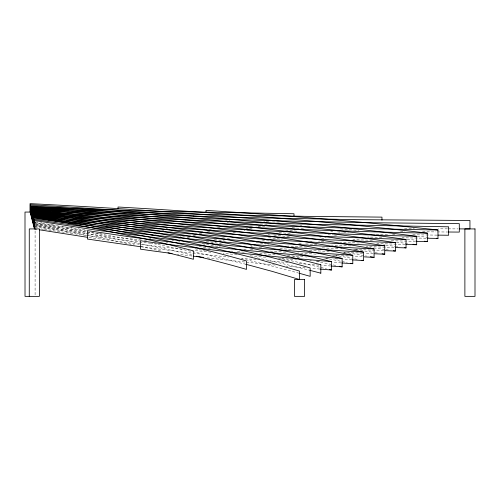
<?xml version="1.0" encoding="UTF-8"?>
<svg xmlns="http://www.w3.org/2000/svg" width="500" height="500" viewBox="0 0 500 500"><rect width="100%" height="100%" fill="white"/><g stroke="black" fill="none" stroke-linecap="round" stroke-linejoin="round"><path stroke-width="0.38" stroke-dasharray="2.5 1.88" d="M447.456 228.863L438.438 228.819M448.206 228.863L457.962 228.9M404.513 228.6L414.331 228.675M437.281 231.925L447.562 232.006M422.569 231.788L435.806 231.912M400.462 231.537L404.888 231.594M268.85 221.875L263.819 221.806M272.444 221.925L280.35 222.025M437.156 235.119L411.994 234.775M392.562 234.462L395.444 234.513M260.287 224.019L268.725 224.175M387.519 234.375L373.844 234.125M264.919 226.456L255.994 226.244M249.812 226.094L253.244 226.175M224.675 219.994L229.731 220.325M227.162 222.525L228.575 222.631M299.938 225.456L301.981 225.619M307.45 226.056L310.188 226.275M292.194 227.738L303.8 228.756M340.538 228.825L358.7 230.45M330.719 231.231L332.744 231.425M285.594 230.113L297.619 231.269M337.481 231.881L342.231 232.344M343.594 232.475L348.363 232.95M279 232.488L290.656 233.713M417.212 236.194L428.731 237.413M328.031 234.35L333.406 234.919M165.969 228.519L167.506 228.681M334.175 235L336.488 235.244M99.625 233.637L102.925 233.988M98.969 233.569L95.037 233.137L139.656 240.987M268.181 234.394L269.587 234.55M273.812 235.025L290.094 236.9M407.188 239.231L416.869 240.344M319.419 236.881L320.906 237.05M324.631 237.481L326.125 237.656M161.588 230.238L163.825 230.5M207.325 257.856L222.825 259.631A743.219 71.588 1.1 0 0 263.412 263.913A727.525 70.075 1.1 0 0 275.719 265.106M86.594 233.825L120.162 237.725A753.506 72.575 1.1 0 0 141.619 240.025M140.8 244.412L163.888 247.156A760.35 73.238 1.1 0 0 182.262 249.2M396.444 242.181L407.987 243.625M268.538 237.575L282.256 239.294M85.294 233.669L44.325 228.319A816.287 78.625 1.1 0 1 35.188 227.019M139.256 244.225L87.825 237.356M191.906 256.006L180.375 254.569M157.256 231.95L160.144 232.312M177.35 254.181L178.863 254.375M87.406 235.588L132.738 241.219A780.706 75.194 1.1 0 0 152.713 243.469L151.256 243.188M140.712 246.762L186.05 252.387A785.806 75.688 1.1 0 0 206.019 254.638A721.956 69.538 1.1 0 0 228.594 257.019M385.744 245.125L395.519 246.444M383.656 244.844L385.05 245.031M261.863 239.969L265.831 240.506M222.688 237.838L226.175 238.306M85.9 235.387L44.175 229.444M396.219 246.537L397.619 246.731M266.5 240.594L273.806 241.594M226.875 238.4L229.669 238.781M153.669 233.744L156.469 234.125M369.725 247.281L371.069 247.475M373.756 247.862L385.225 249.537M255.963 242.481L259.037 242.925M385.9 249.638L388.606 250.037M260.575 243.15L262.881 243.494M150.769 235.644L152.119 235.837M264.425 243.719L265.969 243.95M353.494 249.275L355.438 249.575M356.081 249.675L372.975 252.319M41.45 229.025L43.494 229.338M250.019 245L252.244 245.35M374.938 252.631L378.2 253.156M253.731 245.588L255.219 245.825M287.375 255.406L288.825 255.688A663.669 63.925 1.1 0 0 307.044 256.981M278.275 257.994L280.356 258.431A305.35 54.075 11.8 0 1 326.425 268.806M131.244 244.312L91.206 236.088A358.45 63.475 11.8 0 0 34.944 225.987M133.238 244.75L134.569 245.037M141.2 246.513L144.512 247.262A276.625 48.987 11.8 0 1 161.881 251.319M245.975 264.294L206.019 254.638A306.038 54.194 11.8 0 0 154.05 243.738M35.094 222.213L35.094 295.581M362.188 256.762A658.037 63.381 1.1 0 1 354.531 256.35M348.294 256.012A658.037 63.381 1.1 0 1 341.388 255.625M338.638 255.469A658.037 63.381 1.1 0 1 332.456 255.113M316.112 254.137A658.037 63.381 1.1 0 1 297.956 252.994M285.637 252.181A661.119 63.675 1.1 0 1 269.531 251.069M252.913 249.862A661.119 63.675 1.1 0 1 249.925 249.638M246.2 249.356A661.119 63.675 1.1 0 1 243.969 249.188M167.731 242.631A697.406 67.175 1.1 0 1 166.356 242.5M146.412 240.525A753.506 72.575 1.1 0 1 144.356 240.312M34.725 224.925A407.837 72.219 11.8 0 1 93.125 234.625A403.375 71.431 11.8 0 1 110.419 237.794L120.825 239.775A327.388 57.975 11.8 0 1 148.613 245.362A272.406 48.238 11.8 0 1 192.812 255.263M86.544 230.619A740.144 71.287 1.1 0 1 34.762 224.894M383.638 250.6A670.487 64.581 1.1 0 1 353.025 249.312M342.175 248.825A670.487 64.581 1.1 0 1 340.731 248.756M337.85 248.625A670.487 64.581 1.1 0 1 320.644 247.794M306.519 247.075A658.631 63.438 1.1 0 1 287.738 246.069M269.169 245.006A658.631 63.438 1.1 0 1 267.806 244.925M181.144 239.05A659.156 63.487 1.1 0 1 178.194 238.825M34.969 225.956A781.775 75.3 1.1 0 0 95.05 233.137A472.281 83.631 11.8 0 0 35.263 223.962M373.263 253.7A660.3 63.6 1.1 0 1 364.694 253.3M362.556 253.2A660.3 63.6 1.1 0 1 343.425 252.256M329.375 251.519A660.3 63.6 1.1 0 1 309.206 250.406M295.506 249.613A655.925 63.175 1.1 0 1 277.919 248.531M261.675 247.481A655.925 63.175 1.1 0 1 258.587 247.275M252.431 246.863A655.925 63.175 1.1 0 1 250.894 246.756M180.087 241.35A674.156 64.931 1.1 0 1 178.65 241.225M173.644 240.794A674.156 64.931 1.1 0 1 172.219 240.669M150.894 238.762A730.069 70.319 1.1 0 1 149.481 238.631M341.15 262.925A677.269 65.231 1.1 0 1 332.688 262.35M319.731 261.431A677.269 65.231 1.1 0 1 317.456 261.269M311.425 260.831A677.269 65.231 1.1 0 1 309.925 260.719M297.238 259.762A677.269 65.231 1.1 0 1 280.35 258.431M265.663 257.219A695.544 66.994 1.1 0 1 249.825 255.844M237.1 254.688A695.544 66.994 1.1 0 1 223.225 253.381M210.894 252.181A760.35 73.238 1.1 0 1 194.375 250.494M35.163 221.869A624.019 110.506 11.8 0 1 37.875 222.188M40.587 222.519A624.019 110.506 11.8 0 1 41.95 222.681M415.65 241.319A750.344 72.269 1.1 0 1 390.931 240.731M372.419 240.238A750.344 72.269 1.1 0 1 352.881 239.662M323.856 238.725A714.938 68.863 1.1 0 1 321.613 238.65M201.619 233.431A662.35 63.794 1.1 0 1 193.244 232.981M38.087 222.05A666.994 64.244 1.1 0 1 36.681 221.925M252.1 228.494A739.119 71.188 1.1 0 1 245.969 228.312M219.988 227.481A739.119 71.188 1.1 0 1 216.175 227.356M426.044 238.212A793.475 76.425 1.1 0 1 402.15 237.769M381.775 237.338A793.475 76.425 1.1 0 1 367.731 237.013M235.469 232.688A679.531 65.45 1.1 0 1 232.556 232.569M210.081 231.575A679.531 65.45 1.1 0 1 207.194 231.444M202.875 231.238A679.531 65.45 1.1 0 1 200 231.106M249.338 230.8A705.019 67.906 1.1 0 1 244.094 230.619M211.325 229.381A705.019 67.906 1.1 0 1 206.144 229.169M53.312 224.587A683.081 65.794 1.1 0 1 34.756 222.806M34.675 222.844A549.731 97.35 11.8 0 1 84.719 229.819M405.163 244.419A715.25 68.894 1.1 0 1 376.806 243.581M359.25 243.006A715.25 68.894 1.1 0 1 340.25 242.331M323.819 241.706A687.962 66.263 1.1 0 1 318.681 241.506M312.094 241.238A687.962 66.263 1.1 0 1 307.712 241.062M195.413 235.375A653.288 62.925 1.1 0 1 187.294 234.881M319.75 269.05A727.525 70.075 1.1 0 1 311.038 268.306M305.281 267.806A727.525 70.075 1.1 0 1 286.144 266.087M241.231 258.65A274.281 48.569 11.8 0 1 243.15 259.088M245.7 259.675A274.281 48.569 11.8 0 1 263.444 263.894A258.644 45.8 11.8 0 1 298.8 273.144M351.838 259.856A663.669 63.925 1.1 0 1 343.025 259.319M337.631 258.988A663.669 63.925 1.1 0 1 333.6 258.731M328.688 258.419A663.669 63.925 1.1 0 1 324.012 258.113M275.219 254.681A674.275 64.944 1.1 0 1 259.606 253.469M244.256 252.219A674.275 64.944 1.1 0 1 235.613 251.488M232.75 251.244A674.275 64.944 1.1 0 1 231.325 251.119M156.65 243.894A729.181 70.231 1.1 0 1 155.344 243.75M330.812 266.019A699.513 67.375 1.1 0 1 321.838 265.331M318.869 265.1A699.513 67.375 1.1 0 1 298.312 263.45M288.206 262.6A699.513 67.375 1.1 0 1 271.881 261.169A721.956 69.538 1.1 0 1 268.275 260.85M256.2 259.731A721.956 69.538 1.1 0 1 242.256 258.387M257.294 257.925A301.606 53.412 11.8 0 1 271.906 261.15A277.556 49.15 11.8 0 1 308.812 270.069M73.381 227.812A707.369 68.131 1.1 0 1 34.95 223.869M394.019 247.5A688.731 66.338 1.1 0 1 366.344 246.519M350.737 245.912A688.731 66.338 1.1 0 1 331.519 245.113M316.956 244.475A669.262 64.463 1.1 0 1 304.788 243.912M301.225 243.744A669.262 64.463 1.1 0 1 297.669 243.575M189.619 237.325A652.225 62.819 1.1 0 1 180.456 236.694M206.35 241.388A527.894 93.481 11.8 0 1 221.319 243.756M292.825 256.469A342.825 60.706 11.8 0 1 300.837 258.069M316.194 261.231A342.825 60.706 11.8 0 1 336.825 265.688M214.419 239.631A589.019 104.306 11.8 0 1 225.212 241.206M304.194 254.2A390.944 69.231 11.8 0 1 306.275 254.581M324.994 258.131A390.944 69.231 11.8 0 1 347.225 262.562M334.481 255.175A450.825 79.837 11.8 0 1 351.838 258.35M354.738 258.894A450.825 79.837 11.8 0 1 357.631 259.444M202.231 243.75A460.175 81.487 11.8 0 1 220.319 246.863M343.981 252.225A521.281 92.312 11.8 0 1 366.538 256.056M194.925 248.762A345.95 61.262 11.8 0 1 204.656 250.725M199 246.306A396.956 70.294 11.8 0 1 211.319 248.6"/><path stroke-width="0.75" d="M30.625 212.062L25 212.062L25.019 296.363L39.388 296.363L39.394 228.925L29.281 228.925L29.275 296.363M459.462 228.9L469.944 228.925L469.944 220.494L356.256 219.656L248.438 217.625A767.237 73.9 1.1 0 1 193.706 216.069L114.2 209.956L30.325 204.688L30.325 213.119M448.294 232.013L459.294 232.087L459.294 223.656L376.85 222.787L297.575 221.269A789 75.994 1.1 0 1 275.138 220.706A739.119 71.188 1.1 0 1 189.606 217.969A679.137 65.412 1.1 0 1 108.444 214.387A666.506 64.194 1.1 0 1 31.669 209.956L31.662 218.388M437.875 235.125L448.638 235.25L448.638 226.819L312.6 224.3A760.612 73.263 1.1 0 1 268.85 223.025A705.019 67.906 1.1 0 1 185.506 219.862M30.856 215.225L30.856 206.794L36 207.019A735.144 70.806 1.1 0 0 114.194 209.963A748.669 72.112 1.1 0 0 163.431 211.375L293.988 213.75L293.988 216.05M30.856 206.794C128.406 213.625 225.844 222.694 322.694 236.3A577.956 102.35 11.8 0 1 338.031 238.519L384.731 245.787L384.731 254.213A660.3 63.6 1.1 0 1 374.694 253.762M31.125 216.281L31.125 207.85C125.794 215.162 220.338 224.756 314.225 239.044A521.281 92.312 11.8 0 1 370.312 248.287L374.081 248.944L374.081 257.375A658.037 63.381 1.1 0 1 364.288 256.869M31.394 217.331L31.394 208.906C123.181 216.7 214.844 226.806 305.756 241.781A450.825 79.837 11.8 0 1 363.438 252.119L363.431 260.538A663.669 63.925 1.1 0 1 352.512 259.894M193.713 216.069C264.669 222.062 335.513 229.556 406.037 239.462L406.037 247.894A688.731 66.338 1.1 0 1 395.519 247.55M31.662 209.956L121.525 219.237L205.025 229.862A589.019 104.306 11.8 0 1 237.431 234.613L297.294 244.519A390.944 69.231 11.8 0 1 352.781 255.275M31.925 219.444L31.925 211.012L106.781 219.3L176.75 228.538M106.9 225.981L95.037 224.713L152.713 235.037A729.181 70.231 1.1 0 0 218.562 241.575A674.275 64.944 1.1 0 0 288.812 247.262A663.669 63.925 1.1 0 0 363.438 252.106M427.45 238.238A793.475 76.425 1.1 0 0 437.987 238.412L437.987 229.981C360.838 221.531 283.469 215.219 206.012 210.381L206.012 212.681M436.444 238.244L437.987 238.406M32.194 220.494L32.194 212.062L100.787 220.287L165.012 229.344A460.175 81.487 11.8 0 1 224.856 239.231L280.356 250A305.35 54.075 11.8 0 1 331.469 261.6L331.481 270.019A727.525 70.075 1.1 0 1 320.481 269.106M416.337 241.337A750.344 72.269 1.1 0 0 427.337 241.569L427.337 233.137C324.575 220.894 221.35 212.844 118.031 207.006L118.031 208.538M424.344 241.219L427.337 241.569M203.519 257.406L193.206 256.163M405.931 244.444A715.25 68.894 1.1 0 0 416.688 244.731L416.688 236.3C288.369 219.731 159.244 210.188 30.056 203.637L30.056 212.062M413.056 244.269L416.688 244.731M172.094 253.506L154.512 251.15A815.144 78.513 1.1 0 1 140.412 249.156L140.412 240.725A815.144 78.513 1.1 0 0 154.512 242.719L222.825 251.2A743.219 71.588 1.1 0 0 263.412 255.481A727.525 70.075 1.1 0 0 331.494 261.588M140.712 246.762L87.375 239.044L87.375 230.613L133.206 237.325L186.05 243.956A785.806 75.688 1.1 0 0 206.019 246.206A721.956 69.538 1.1 0 0 271.863 252.744A699.513 67.375 1.1 0 0 342.137 258.431L342.131 266.863A699.513 67.375 1.1 0 1 331.562 266.075M404.631 247.7L406.037 247.894M320.812 264.756A277.556 49.15 11.8 0 0 271.894 252.731A301.606 53.412 11.8 0 0 218.588 241.594A396.956 70.294 11.8 0 0 160.925 231.262L118.05 224.537L73.625 218.287A624.019 110.506 11.8 0 0 32.456 213.119M87.825 237.356L39.469 229.806M385.106 250.656A670.487 64.581 1.1 0 0 395.387 251.056L395.387 242.625C274.488 224.294 152.581 213.494 30.587 205.744L30.587 214.175M393.35 250.75L395.387 251.056M33.263 224.713L33.263 216.281A740.144 71.287 1.1 0 0 96.962 223.231L156.812 233.137A345.95 61.262 11.8 0 1 212.306 243.875A274.281 48.569 11.8 0 1 263.444 255.469A258.644 45.8 11.8 0 1 310.156 267.919L310.175 276.344A258.644 45.8 11.8 0 0 299.519 273.344M382.119 253.787L384.731 254.213M36.25 229.256L34.337 228.925L34.337 220.494L96.319 230.138L163.888 238.725A760.35 73.238 1.1 0 0 212.288 243.888M370.306 256.712L374.081 257.375M245.975 264.294L272.169 271.375L299.525 279.506L299.525 271.075L254.956 258.219L206.019 246.206A306.038 54.194 11.8 0 0 152.713 235.05M381.962 220.188L381.962 217.125L305.431 216.337L220.25 214.731A794.862 76.562 1.1 0 1 197.812 214.175A731.188 70.425 1.1 0 1 112.275 211.438A706.712 68.069 1.1 0 1 31.131 207.85M341.925 262.975A677.269 65.231 1.1 0 0 352.788 263.7L352.781 255.269A677.269 65.231 1.1 0 1 280.35 250A695.544 66.994 1.1 0 1 212.325 243.888M320.831 264.75L320.831 273.181M34.069 227.869L34.069 219.444L79.9 226.15L132.738 232.787A780.706 75.194 1.1 0 0 152.713 235.037M33.8 226.819L33.8 218.388A816.287 78.625 1.1 0 0 44.325 219.887L120.162 229.3A753.506 72.575 1.1 0 0 156.806 233.144A697.406 67.175 1.1 0 0 224.856 239.256A661.119 63.675 1.1 0 0 297.288 244.519A658.037 63.381 1.1 0 0 374.087 248.944M33 223.656L33 215.225A472.281 83.631 11.8 0 1 95.044 224.719A781.775 75.3 1.1 0 1 33.519 217.338L33.531 225.763M416.688 236.3A715.25 68.894 1.1 0 1 331.163 233.562A687.962 66.263 1.1 0 1 249.988 229.981A653.288 62.925 1.1 0 1 173.206 225.556A665.65 64.112 1.1 0 1 100.8 220.281A683.081 65.794 1.1 0 1 32.731 214.175L32.731 222.6M32.462 221.55L32.462 213.119A666.994 64.244 1.1 0 0 102.7 218.812A657.138 63.294 1.1 0 0 177.306 223.656A662.35 63.794 1.1 0 0 256.288 227.662M33.256 216.269A407.837 72.219 11.8 0 1 93.125 226.194L148.613 236.931A272.406 48.238 11.8 0 1 199.75 248.512A258.894 45.844 11.8 0 1 246.469 260.963L246.488 269.387A258.894 45.844 11.8 0 0 199.744 256.95A272.406 48.238 11.8 0 0 196.6 256.175M96.981 223.231A706.931 68.088 1.1 0 0 164.988 229.35A659.156 63.487 1.1 0 0 237.431 234.619A658.631 63.438 1.1 0 0 314.231 239.037A670.487 64.581 1.1 0 0 395.387 242.625M32.713 214.163A549.731 97.35 11.8 0 1 96.962 223.244M33.525 217.325A358.45 63.475 11.8 0 1 91.206 227.669L144.512 238.831A276.625 48.987 11.8 0 1 193.431 250.85L193.45 259.275A276.625 48.987 11.8 0 0 168.025 252.812M160.894 231.244A730.069 70.319 1.1 0 1 106.919 225.981M160.925 231.244A674.156 64.931 1.1 0 0 231.144 236.938A655.925 63.175 1.1 0 0 305.756 241.781A660.3 63.6 1.1 0 0 384.738 245.781M176.769 228.55A527.894 93.481 11.8 0 1 231.144 236.919L288.825 247.262A342.825 60.706 11.8 0 1 342.125 258.438M350.7 263.275A390.944 69.231 11.8 0 1 352.781 263.706M339.637 230.819A714.938 68.863 1.1 0 1 256.275 227.662M427.337 233.144A750.344 72.269 1.1 0 1 339.631 230.819M32.2 212.062A658.925 63.469 1.1 0 0 104.619 217.338A656.538 63.238 1.1 0 0 181.412 221.756A679.531 65.45 1.1 0 0 262.575 225.338A736.225 70.912 1.1 0 0 326.594 227.481L353.7 228.231A793.475 76.425 1.1 0 0 437.987 229.981M31.931 211.012A658.763 63.45 1.1 0 0 106.531 215.863A663.838 63.938 1.1 0 0 185.519 219.862M329.581 269.569A305.35 54.075 11.8 0 1 331.469 270.025M361.981 260.269A450.825 79.837 11.8 0 1 363.438 260.544M339.475 266.275A342.825 60.706 11.8 0 1 342.125 266.869M31.4 208.9A682.25 65.713 1.1 0 0 110.363 212.913A702.6 67.675 1.1 0 0 193.719 216.062M98.875 221.756A707.369 68.131 1.1 0 1 32.994 215.225M169.094 227.45A682.181 65.706 1.1 0 1 98.888 221.756M243.719 232.3A652.225 62.819 1.1 0 1 169.112 227.45M322.7 236.3A669.262 64.463 1.1 0 1 243.706 232.3M406.037 239.462A688.731 66.338 1.1 0 1 322.694 236.3M309.562 270.262A277.556 49.15 11.8 0 1 320.812 273.188M475 228.925L464.888 228.925L464.881 296.363L475 296.363L475 228.925M304.581 279.506L294.469 279.506L294.469 296.363L304.581 296.363L304.581 279.506"/></g></svg>
